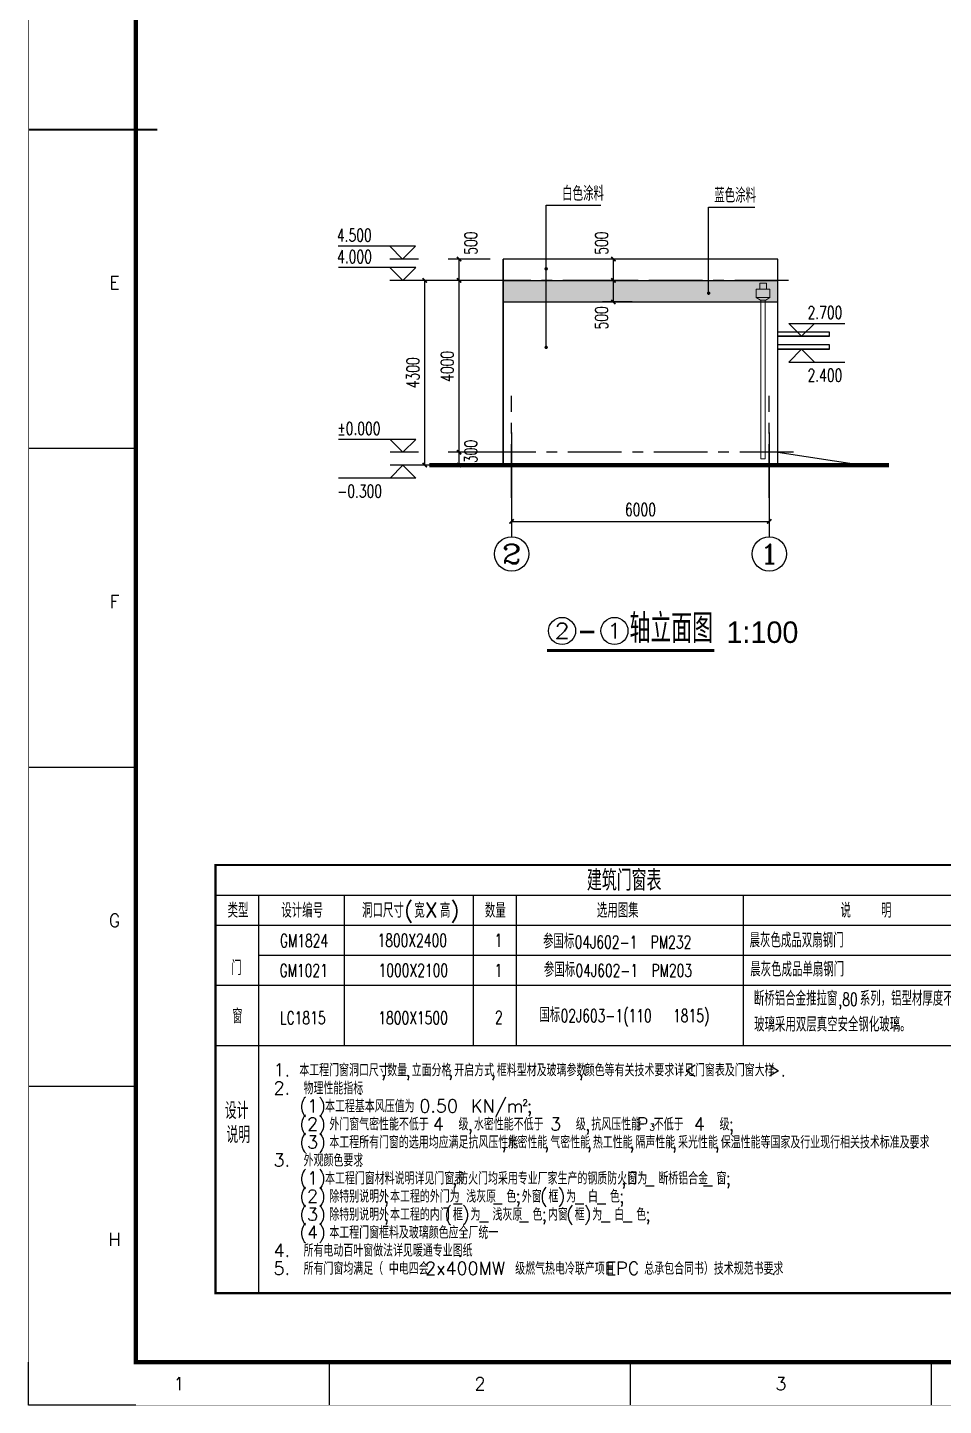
# Model space of a CAD drawing. Header units: millimetres. Extents: x 520869 to 643785, y -152849 to 11200.
# Drawn here: x 537672 to 559003, y -152829 to -120747 of the extents above; entities that cross this region are included whole.
import ezdxf
from ezdxf.enums import TextEntityAlignment as Align

# ---------------------------------------------------------------- set-up
doc = ezdxf.new("R2010")
doc.units = ezdxf.units.MM
doc.header["$LTSCALE"] = 1000
doc.linetypes.add('CENTER', pattern=[2, 1.25, -0.25, 0.25, -0.25])
doc.layers.get('0').update_dxf_attribs({"color": 8})
doc.layers.get('DEFPOINTS').update_dxf_attribs({"color": 8})
for name, color, linetype in [('3T_WOOD', 8, 'Continuous'), ('AXIS', 8, 'Continuous'), ('AXIS_TEXT', 8, 'Continuous'), ('D', 8, 'Continuous'), ('DIM_ELEV', 8, 'Continuous'), ('DIM_LEAD', 8, 'Continuous'), ('DIM_SYMB', 8, 'Continuous'), ('DOTE', 8, 'CENTER'), ('PUB_DIM', 8, 'Continuous'), ('PUB_TAB', 8, 'Continuous'), ('PUB_TEXT', 8, 'Continuous'), ('TEXT', 8, 'Continuous'), ('txt', 8, 'Continuous'), ('WALL', 8, 'Continuous'), ('填充', 8, 'Continuous')]:
    doc.layers.add(name, color=color, linetype=linetype)
doc.layers.add('常规模型', color=8, linetype='Continuous', lineweight=18)
doc.styles.add('_TCH_AXIS', font='COMPLEX', dxfattribs={"bigfont": 'GBCBIG'})
doc.styles.add('_TCH_DIM', font='SIMPLEX', dxfattribs={"bigfont": 'GBCBIG'})
doc.styles.add('_TCH_DIM_T3', font='SIMPLEX', dxfattribs={"width": 0.705882, "bigfont": 'GBCBIG'})
doc.styles.add('_TCH_WDTABLE', font='SIMPLEX', dxfattribs={"bigfont": 'GBCBIG'})
doc.styles.add('HZTXT', font='haiwenrs.shx', dxfattribs={"bigfont": 'haiwenhz.shx'})
doc.styles.get("Standard").update_dxf_attribs({"font": 'txt', "bigfont": 'gbcbig.shx'})
doc.dimstyles.new('_TCH_ARCH&&100', dxfattribs={"dimtxt": 297.5, "dimasz": 100, "dimexe": 250, "dimexo": 300, "dimgap": 126.25, "dimtad": 1, "dimdec": 0, "dimzin": 0, "dimdsep": 46, "dimtxsty": '_TCH_DIM_T3', "dimblk": 'ARCHTICK', "dimcen": 0.09, "dimclrt": 7, "dimazin": 2, "dimtfac": 1, "dimtdec": 0, "dimtix": 1, "dimtmove": 2, "dimatfit": 3, "dimfxl": 0, "dimtolj": 1, "dimtzin": 0, "dimarcsym": 0})

# ---------------------------------------------------------------- blocks, each defined once
blk = doc.blocks.new('GEDI_WK_A1')
at = {"color": 3}
for p, q in [((25, 297), (0, 297)), ((25, 222.75), (0, 222.75)), ((25, 148.5), (0, 148.5)), ((25, 74.25), (0, 74.25)), ((0, 0), (0, 10)), ((70.08, 0), (70.08, 10)), ((140.17, 0), (140.17, 10)), ((210.25, 0), (210.25, 10)), ((25, 0), (0, 0))]:
    blk.add_line(p, q, dxfattribs=at)
for points, const_width in [([(0, 0), (841, 0), (841, 594), (0, 594)], 0.1), ([(25, 10), (831, 10), (831, 584), (25, 584)], 1)]:
    blk.add_lwpolyline(points, close=True, dxfattribs=dict(at, const_width=const_width))
at = {"color": 3, "const_width": 0.5}
blk.add_lwpolyline([(30, 297), (0, 297)], dxfattribs=at)
at = {"color": 3}
for s, p in [('E', (20, 259.88)), ('F', (20, 185.62)), ('G', (20, 111.38)), ('H', (20, 37.12))]:
    blk.add_text(s, height=3, dxfattribs=at).set_placement(p, align=Align.CENTER)
for s, p in [('1', (35.04, 5)), ('2', (105.12, 5)), ('3', (175.21, 5))]:
    blk.add_text(s, height=3, dxfattribs=at).set_placement(p, align=Align.MIDDLE)
blk = doc.blocks.new('A$C2A62706D')
at = {"layer": 'PUB_TAB', "color": 7, "const_width": 25}
blk.add_lwpolyline([(12, 12), (9512, 12), (9512, 4997), (12, 4997)], close=True, dxfattribs=at)
at = {"layer": 'PUB_TAB', "color": 7}
for points in [[(12, 4647), (9512, 4647)], [(512, 4647), (512, 12)], [(1512, 4647), (1512, 2897)], [(3012, 4647), (3012, 2897)], [(3512, 4647), (3512, 2897)], [(6157, 4647), (6157, 2897)], [(12, 4297), (9512, 4297)], [(512, 3947), (9512, 3947)], [(512, 3947), (9512, 3947)], [(512, 3947), (9512, 3947)], [(512, 3947), (9512, 3947)], [(12, 3597), (9512, 3597)], [(512, 3597), (9512, 3597)], [(512, 3597), (9512, 3597)], [(12, 2897), (9512, 2897)], [(12, 2897), (9512, 2897)], [(512, 2897), (9512, 2897)], [(512, 2897), (9512, 2897)], [(512, 2897), (9512, 2897)]]:
    blk.add_lwpolyline(points, dxfattribs=at)
for s, height, p in [('1.', 150, (688, 2537)), ('本工程门窗洞口尺寸', 144.7, (988, 2537)), ('数量', 144.7, (2011, 2537)), ('立面分格', 144.7, (2297, 2537)), ('开启方式', 144.7, (2793, 2537)), ('框料型材及玻璃参数', 144.7, (3289, 2537)), ('颜色等有关技术要求详见', 144.68, (4312, 2537)), ('<', 150, (5471, 2537)), ('门窗表及门窗大样', 144.7, (5596, 2537)), ('>.', 150, (6438, 2537)), ('2.', 150, (688, 2327)), ('物理性能指标', 144.7, (1038, 2327)), (':', 150, (1670, 2327)), (',', 150, (1936, 2537)), (',', 150, (2222, 2537)), (',', 150, (2718, 2537)), (',', 150, (3214, 2537)), (',', 150, (4237, 2537)), ('(1)', 150, (988, 2117)), ('本工程基本风压值为', 144.7, (1288, 2117)), ('0.50', 150, (2386, 2117)), ('KN/m', 150, (2986, 2117)), ('2', 75, (3586, 2192)), (';', 150, (3636, 2117)), ('(2)', 150, (988, 1907)), ('外门窗气密性能不低于', 144.7, (1338, 1907)), ('4', 150, (2542, 1907)), ('级', 145, (2842, 1907)), ('水密性能不低于', 144.7, (3022, 1907)), ('3', 150, (3909, 1907)), ('级', 145, (4209, 1907)), ('抗风压性能', 144.7, (4389, 1907)), ('P', 150, (4916, 1907)), ('3', 75, (5066, 1907)), ('不低于', 144.7, (5116, 1907)), ('4', 150, (5582, 1907)), ('级', 145, (5882, 1907)), (';', 150, (5987, 1907)), ('(3)', 150, (988, 1697)), ('本工程所有门窗的选用均应满足抗风压性能', 144.68, (1338, 1697)), (',', 150, (2947, 1907)), ('水密性能', 144.7, (3414, 1697)), ('气密性能', 144.7, (3911, 1697)), (',', 150, (4314, 1907)), ('热工性能', 144.7, (4407, 1697)), ('隔声性能', 144.7, (4903, 1697)), ('采光性能', 144.7, (5399, 1697)), ('保温性能等国家及行业现行相关技术标准及要求', 144.68, (5896, 1697)), ('3.', 150, (688, 1487)), ('外观颜色要求', 144.7, (1038, 1487)), (',', 150, (3339, 1697)), (',', 150, (3836, 1697)), (',', 150, (4332, 1697)), (',', 150, (4828, 1697)), (',', 150, (5324, 1697)), (',', 150, (5821, 1697)), ('.', 150, (8107, 1697)), ('(1)', 150, (988, 1277)), (':', 150, (1670, 1487)), ('本工程门窗材料说明详见门窗表', 144.68, (1288, 1277)), (',', 150, (2763, 1277)), ('防火门均采用专业厂家生产的钢质防火门', 144.68, (2838, 1277)), (',', 150, (4734, 1277)), ('窗为', 144.7, (4809, 1277)), ('断桥铝合金', 144.7, (5169, 1277)), ('窗', 145, (5846, 1277)), (';', 150, (5951, 1277)), ('(2)', 150, (988, 1067)), ('除特别说明外', 144.7, (1338, 1067)), ('本工程的外门为', 144.7, (2045, 1067)), ('浅灰原', 144.7, (2932, 1067)), ('色', 145, (3398, 1067)), (';', 150, (3504, 1067)), ('外窗', 144.7, (3579, 1067)), ('(', 150, (3789, 1067)), ('框', 145, (3889, 1067)), (')', 150, (3995, 1067)), ('为', 145, (4095, 1067)), ('白', 145, (4350, 1067)), ('色', 145, (4605, 1067)), (';', 150, (4711, 1067)), ('_', 150, (5019, 1277)), ('_', 150, (5696, 1277)), ('(3)', 150, (988, 857)), ('除特别说明外', 144.7, (1338, 857)), (',', 150, (1970, 1067)), ('本工程的内门', 144.7, (2045, 857)), ('(', 150, (2677, 857)), ('框', 145, (2777, 857)), ('_', 150, (2782, 1067)), (')', 150, (2882, 857)), ('为', 145, (2982, 857)), ('浅灰原', 144.7, (3238, 857)), ('_', 150, (3248, 1067)), ('色', 145, (3704, 857)), ('内窗', 144.7, (3884, 857)), ('(', 150, (4095, 857)), ('框', 145, (4195, 857)), ('_', 150, (4200, 1067)), (')', 150, (4300, 857)), ('为', 145, (4400, 857)), ('_', 150, (4455, 1067)), ('白', 145, (4655, 857)), ('色', 145, (4911, 857)), ('(4)', 150, (988, 647)), ('本工程门窗框料及玻璃颜色应全厂统一', 144.68, (1338, 647)), (',', 150, (1970, 857)), ('_', 150, (3088, 857)), ('_', 150, (3554, 857)), (';', 150, (3809, 857)), ('_', 150, (4505, 857)), ('_', 150, (4761, 857)), (';', 150, (5016, 857)), ('.', 150, (3129, 647)), ('4.', 150, (688, 437)), ('所有电动百叶窗做法详见暖通专业图纸', 144.68, (1038, 437)), ('5.', 150, (688, 227)), ('所有门窗均满足（', 144.7, (1038, 227)), ('中电四会', 144.7, (2031, 227)), ('2x400MW', 150, (2452, 227)), ('.', 150, (2829, 437)), ('级燃气热电冷联产项目', 144.7, (3502, 227)), ('EPC', 150, (4555, 227)), ('总承包合同书）技术规范书要求', 144.68, (5005, 227)), ('.', 150, (6480, 227))]:
    blk.add_text(s, height=height).set_placement(p)
for s, height, p in [('建筑门窗表', 241.1, (4337, 4697)), ('类型', 168.8, (153, 4384)), ('设计编号', 168.8, (779, 4384)), ('洞口尺寸', 168.8, (1719, 4384)), ('(', 175, (2210, 4384)), ('宽', 169, (2327, 4384)), ('X', 175, (2450, 4384)), ('高', 169, (2625, 4384)), (')', 175, (2748, 4384)), ('数量', 168.8, (3149, 4384)), ('选用图集', 168.8, (4453, 4384)), ('说', 169, (7290, 4384)), ('明', 169, (7763, 4384)), ('设计', 192.9, (120, 2040)), ('说明', 192.9, (138, 1760))]:
    blk.add_text(s, height=height, dxfattribs=at).set_placement(p)
at = {"layer": 'PUB_TAB', "color": 2, "style": '_TCH_WDTABLE', "width": 0.705882}
for s, p in [('GM1824', (762, 4042)), ('GM1021', (758, 3695)), ('LC1815', (763, 3143))]:
    blk.add_text(s, height=148.8, dxfattribs=at).set_placement(p)
at = {"layer": 'PUB_TAB', "style": '_TCH_WDTABLE', "width": 0.705882}
for s, height, p in [('1800X2400', 148.8, (1898, 4045)), ('1', 149, (3261, 4045)), ('04J602-1', 148.8, (4195, 4025)), ('PM232', 148.8, (5080, 4025)), ('1000X2100', 148.8, (1911, 3697)), ('1', 149, (3261, 3695)), ('04J602-1', 148.8, (4204, 3695)), ('PM203', 148.8, (5089, 3695)), (',80', 148.8, (7265, 3359)), ('1.4mm', 148.8, (8866, 3359)), ('1800X1500', 148.8, (1908, 3143)), ('2', 149, (3266, 3149))]:
    blk.add_text(s, height=height, dxfattribs=at).set_placement(p)
at = {"layer": 'PUB_TAB', "style": '_TCH_WDTABLE'}
for s, height, p in [('参国标', 168.8, (3826, 4025)), ('晨灰色成品双扇钢门', 168.8, (6232, 4037)), ('门', 169, (195, 3715)), ('参国标', 168.8, (3836, 3695)), ('晨灰色成品单扇钢门', 168.8, (6239, 3699)), ('断桥铝合金推拉窗', 168.8, (6282, 3359)), ('系列，铝型材厚度不小于', 168.79, (7515, 3359)), ('，', 169, (9396, 3359)), ('窗', 169, (206, 3153)), ('玻璃采用双层真空安全钢化玻璃。', 168.79, (6284, 3057))]:
    blk.add_text(s, height=height, dxfattribs=at).set_placement(p)
at = {"layer": 'TEXT', "style": '_TCH_DIM'}
blk.add_text('国标', height=168.8, dxfattribs=at).set_placement((3784, 3168))
at = {"layer": 'TEXT', "style": '_TCH_DIM', "width": 0.705882}
for s, height, p in [('02J603-1(110', 148.75, (4030, 3168)), ('1815)', 148.8, (5340, 3168))]:
    blk.add_text(s, height=height, dxfattribs=at).set_placement(p)
blk = doc.blocks.new('_ArchTick')
at = {"color": 0, "linetype": 'ByBlock', "const_width": 0.4}
blk.add_lwpolyline([(-0.5, -0.5), (0.5, 0.5)], dxfattribs=at)
blk = doc.blocks.new('*D43')
at = {"layer": 'DEFPOINTS', "color": 0, "transparency": 16777216}
for p in [(551316, -126636), (552056, -126636), (552056, -127136)]:
    blk.add_point(p, dxfattribs=at)
at = {"layer": 'PUB_DIM', "color": 0, "lineweight": -2, "transparency": 16777216}
for p, q in [((551756, -126636), (551066, -126636)), ((551316, -127136), (551316, -126636)), ((551756, -127136), (551066, -127136))]:
    blk.add_line(p, q, dxfattribs=at)
at = {"layer": 'PUB_DIM', "color": 0, "lineweight": -2, "transparency": 16777216, "xscale": 100, "yscale": 100, "zscale": 100}
for p, rotation in [((551316, -126636), 90), ((551316, -127136), 270)]:
    blk.add_blockref('_ArchTick', p, dxfattribs=dict(at, rotation=rotation))
at = {"layer": 'PUB_DIM', "color": 7, "transparency": 16777216, "insert": (551041, -127506), "char_height": 297.5, "attachment_point": 5, "rotation": 90, "style": '_TCH_DIM_T3'}
blk.add_mtext('\\A1;500', dxfattribs=at)
blk = doc.blocks.new('*D44')
at = {"layer": 'DEFPOINTS', "color": 0, "transparency": 16777216}
for p in [(551316, -126136), (552056, -126136), (552056, -126636)]:
    blk.add_point(p, dxfattribs=at)
at = {"layer": 'PUB_DIM', "color": 0, "lineweight": -2, "transparency": 16777216}
for p, q in [((551756, -126136), (551066, -126136)), ((551316, -126636), (551316, -126136)), ((551756, -126636), (551066, -126636))]:
    blk.add_line(p, q, dxfattribs=at)
at = {"layer": 'PUB_DIM', "color": 0, "lineweight": -2, "transparency": 16777216, "xscale": 100, "yscale": 100, "zscale": 100}
for p, rotation in [((551316, -126136), 90), ((551316, -126636), 270)]:
    blk.add_blockref('_ArchTick', p, dxfattribs=dict(at, rotation=rotation))
at = {"layer": 'PUB_DIM', "color": 7, "transparency": 16777216, "insert": (551041, -125766), "char_height": 297.5, "attachment_point": 5, "rotation": 90, "style": '_TCH_DIM_T3'}
blk.add_mtext('\\A1;500', dxfattribs=at)
blk = doc.blocks.new('*D59')
at = {"layer": 'DEFPOINTS', "color": 0, "transparency": 16777216}
for p in [(546922, -126636), (548356, -126636), (548356, -130936)]:
    blk.add_point(p, dxfattribs=at)
at = {"layer": 'PUB_DIM', "color": 0, "lineweight": -2, "transparency": 16777216}
for p, q in [((548056, -126636), (546672, -126636)), ((546922, -130936), (546922, -126636)), ((548056, -130936), (546672, -130936))]:
    blk.add_line(p, q, dxfattribs=at)
at = {"layer": 'PUB_DIM', "color": 0, "lineweight": -2, "transparency": 16777216, "xscale": 100, "yscale": 100, "zscale": 100}
for p, rotation in [((546922, -126636), 90), ((546922, -130936), 270)]:
    blk.add_blockref('_ArchTick', p, dxfattribs=dict(at, rotation=rotation))
at = {"layer": 'PUB_DIM', "color": 7, "transparency": 16777216, "insert": (546647, -128786), "char_height": 297.5, "attachment_point": 5, "rotation": 90, "style": '_TCH_DIM_T3'}
blk.add_mtext('\\A1;4300', dxfattribs=at)
blk = doc.blocks.new('*D60')
at = {"layer": 'DEFPOINTS', "color": 0, "transparency": 16777216}
for p in [(547722, -126136), (548747, -126136), (548747, -126636)]:
    blk.add_point(p, dxfattribs=at)
at = {"layer": 'PUB_DIM', "color": 0, "lineweight": -2, "transparency": 16777216}
for p, q in [((548447, -126136), (547472, -126136)), ((547722, -126636), (547722, -126136)), ((548447, -126636), (547472, -126636))]:
    blk.add_line(p, q, dxfattribs=at)
at = {"layer": 'PUB_DIM', "color": 0, "lineweight": -2, "transparency": 16777216, "xscale": 100, "yscale": 100, "zscale": 100}
for p, rotation in [((547722, -126136), 90), ((547722, -126636), 270)]:
    blk.add_blockref('_ArchTick', p, dxfattribs=dict(at, rotation=rotation))
at = {"layer": 'PUB_DIM', "color": 7, "transparency": 16777216, "insert": (547997, -125766), "char_height": 297.5, "attachment_point": 5, "rotation": 90, "style": '_TCH_DIM_T3'}
blk.add_mtext('\\A1;500', dxfattribs=at)
blk = doc.blocks.new('*D61')
at = {"layer": 'DEFPOINTS', "color": 0, "transparency": 16777216}
for p in [(547722, -126636), (548747, -126636), (548747, -130636)]:
    blk.add_point(p, dxfattribs=at)
at = {"layer": 'PUB_DIM', "color": 0, "lineweight": -2, "transparency": 16777216}
for p, q in [((548447, -126636), (547472, -126636)), ((547722, -130636), (547722, -126636)), ((548447, -130636), (547472, -130636))]:
    blk.add_line(p, q, dxfattribs=at)
at = {"layer": 'PUB_DIM', "color": 0, "lineweight": -2, "transparency": 16777216, "xscale": 100, "yscale": 100, "zscale": 100}
for p, rotation in [((547722, -126636), 90), ((547722, -130636), 270)]:
    blk.add_blockref('_ArchTick', p, dxfattribs=dict(at, rotation=rotation))
at = {"layer": 'PUB_DIM', "color": 7, "transparency": 16777216, "insert": (547447, -128636), "char_height": 297.5, "attachment_point": 5, "rotation": 90, "style": '_TCH_DIM_T3'}
blk.add_mtext('\\A1;4000', dxfattribs=at)
blk = doc.blocks.new('*D62')
at = {"layer": 'DEFPOINTS', "color": 0, "transparency": 16777216}
for p in [(547722, -130636), (548747, -130636), (548747, -130936)]:
    blk.add_point(p, dxfattribs=at)
at = {"layer": 'PUB_DIM', "color": 0, "lineweight": -2, "transparency": 16777216}
for p, q in [((548447, -130636), (547472, -130636)), ((547722, -130936), (547722, -130636)), ((548447, -130936), (547472, -130936))]:
    blk.add_line(p, q, dxfattribs=at)
at = {"layer": 'PUB_DIM', "color": 0, "lineweight": -2, "transparency": 16777216, "xscale": 100, "yscale": 100, "zscale": 100}
for p, rotation in [((547722, -130636), 90), ((547722, -130936), 270)]:
    blk.add_blockref('_ArchTick', p, dxfattribs=dict(at, rotation=rotation))
at = {"layer": 'PUB_DIM', "color": 7, "transparency": 16777216, "insert": (547997, -130616), "char_height": 297.5, "attachment_point": 5, "rotation": 90, "style": '_TCH_DIM_T3'}
blk.add_mtext('\\A1;300', dxfattribs=at)
blk = doc.blocks.new('*D63')
at = {"layer": 'DEFPOINTS', "color": 0, "transparency": 16777216}
for p in [(548947, -131375), (554947, -131375), (554947, -132245)]:
    blk.add_point(p, dxfattribs=at)
at = {"layer": 'PUB_DIM', "color": 0, "lineweight": -2, "transparency": 16777216}
for p, q in [((548947, -131675), (548947, -132495)), ((554947, -131675), (554947, -132495)), ((548947, -132245), (554947, -132245))]:
    blk.add_line(p, q, dxfattribs=at)
at = {"layer": 'PUB_DIM', "color": 0, "lineweight": -2, "transparency": 16777216, "xscale": 100, "yscale": 100, "zscale": 100, "rotation": 180}
blk.add_blockref('_ArchTick', (548947, -132245), dxfattribs=at)
at = {"layer": 'PUB_DIM', "color": 0, "lineweight": -2, "transparency": 16777216, "xscale": 100, "yscale": 100, "zscale": 100}
blk.add_blockref('_ArchTick', (554947, -132245), dxfattribs=at)
at = {"layer": 'PUB_DIM', "color": 7, "transparency": 16777216, "insert": (551947, -131970), "char_height": 297.5, "attachment_point": 5, "style": '_TCH_DIM_T3'}
blk.add_mtext('\\A1;6000', dxfattribs=at)

msp = doc.modelspace()

# ---------------------------------------------------------------- hatches: boundary and pattern name
at = {"layer": '填充'}
h = msp.add_hatch(dxfattribs=at)
h.set_pattern_fill('松散材料', color=256, scale=30, style=0)
h.set_pattern_definition([(0, (65771.22, 66544.953), (28.125, 56.25), [0, -56.25])])
h.paths.add_polyline_path([(555146.9, -127135.9), (555146.9, -126635.9), (548746.9, -126635.9), (548746.9, -127135.9)])

# ---------------------------------------------------------------- linework, layer by layer
at = {"layer": '3T_WOOD'}
for p, q in [((548746.9, -126635.9), (555146.9, -126635.9)), ((548746.9, -127135.9), (555146.9, -127135.9))]:
    msp.add_line(p, q, dxfattribs=at)
at = {"layer": 'AXIS'}
for p, q in [((548946.9, -130175.9), (548946.9, -132601.9)), ((554946.9, -130175.9), (554946.9, -132601.9))]:
    msp.add_line(p, q, dxfattribs=at)
for centre in [(548946.9, -133001.9), (554946.9, -133001.9)]:
    msp.add_circle(centre, 400, dxfattribs=at)
at = {"layer": 'D'}
msp.add_line((555146.9, -130635.9), (557128.7, -130935.9), dxfattribs=at)
at = {"layer": 'DIM_ELEV'}
for p, q in [((555699.4, -127935.9), (555399.4, -127635.9)), ((555399.4, -127635.9), (556707.5, -127635.9)), ((555699.4, -127935.9), (555999.4, -127635.9)), ((555434, -127935.9), (555999.4, -127935.9)), ((555699.4, -128235.9), (555399.4, -128535.9)), ((555434, -128235.9), (555999.4, -128235.9)), ((555699.4, -128235.9), (555999.4, -128535.9)), ((555399.4, -128535.9), (556707.5, -128535.9))]:
    msp.add_line(p, q, dxfattribs=at)
at = {"layer": 'DIM_LEAD'}
for p, q in [((549750.6, -128193.9), (549750.6, -124885.7)), ((549750.6, -126364.3), (549750.6, -124885.7)), ((549750.6, -128193.9), (549750.6, -124885.7)), ((549750.6, -124885.7), (551024, -124885.7)), ((553534.6, -126932.1), (553534.6, -124926.4)), ((553534.6, -124926.4), (554611.1, -124926.4))]:
    msp.add_line(p, q, dxfattribs=at)
at = {"layer": 'DIM_LEAD', "const_width": 40}
for points in [[(549750.6, -126384.3, 1), (549750.6, -126344.3, 1)], [(553534.6, -126952.1, 1), (553534.6, -126912.1, 1)], [(549750.6, -128213.9, 1), (549750.6, -128173.9, 1)], [(549750.6, -128213.9, 1), (549750.6, -128173.9, 1)]]:
    msp.add_lwpolyline(points, format="xyb", close=True, dxfattribs=at)
at = {"layer": 'DIM_SYMB', "const_width": 70}
msp.add_lwpolyline([(549771.4, -135250.2), (553670.7, -135250.2)], dxfattribs=at)
at = {"layer": 'DOTE'}
for p, q in [((555392.2, -126635.9), (548399.7, -126635.9)), ((548946.9, -131697.2), (548946.9, -129320.8)), ((554946.9, -131697.2), (554946.9, -129320.8)), ((555507.7, -130635.9), (548399.7, -130635.9))]:
    msp.add_line(p, q, dxfattribs=at)
at = {"layer": 'PUB_DIM'}
for p, q in [((546707.5, -125835.9), (544907.5, -125835.9)), ((546407.5, -126135.9), (546107.5, -125835.9)), ((546407.5, -126135.9), (546707.5, -125835.9)), ((546712, -126335.9), (544912, -126335.9)), ((546774, -126135.9), (546107.5, -126135.9)), ((546412, -126635.9), (546112, -126335.9)), ((546412, -126635.9), (546712, -126335.9)), ((546778.5, -126635.9), (546112, -126635.9)), ((546714.5, -130335.9), (544914.5, -130335.9)), ((546414.5, -130635.9), (546114.5, -130335.9)), ((546414.5, -130635.9), (546714.5, -130335.9)), ((546781, -130635.9), (546114.5, -130635.9)), ((546414.5, -130935.9), (546114.5, -131235.9)), ((546781, -130935.9), (546114.5, -130935.9)), ((546414.5, -130935.9), (546714.5, -131235.9)), ((546714.5, -131235.9), (544914.5, -131235.9))]:
    msp.add_line(p, q, dxfattribs=at)
at = {"layer": 'PUB_TEXT'}
for centre in [(550121.4, -134795.2), (551341.4, -134795.2)]:
    msp.add_circle(centre, 315, dxfattribs=at)
at = {"layer": 'txt'}
for p, q in [((556346.9, -127835.9), (555146.9, -127835.9)), ((555146.9, -127935.9), (556346.9, -127935.9)), ((556346.9, -127935.9), (556346.9, -127835.9)), ((556346.9, -128135.9), (555146.9, -128135.9)), ((555146.9, -128235.9), (556346.9, -128235.9)), ((556346.9, -128235.9), (556346.9, -128135.9))]:
    msp.add_line(p, q, dxfattribs=at)
at = {"layer": 'WALL'}
for p, q in [((548746.9, -130965.9), (548746.9, -126135.9)), ((555146.9, -126135.9), (548746.9, -126135.9)), ((548746.9, -126135.9), (548746.9, -130965.9)), ((555146.9, -130935.9), (555146.9, -126135.9)), ((556346.9, -127935.9), (555146.9, -127935.9)), ((556346.9, -127835.9), (556046.9, -127835.9)), ((556346.9, -127935.9), (556346.9, -127835.9)), ((556346.9, -128235.9), (555146.9, -128235.9)), ((556346.9, -128135.9), (556046.9, -128135.9)), ((556346.9, -128235.9), (556346.9, -128135.9)), ((554946.9, -130635.9), (554946.9, -130935.9))]:
    msp.add_line(p, q, dxfattribs=at)
at = {"layer": 'WALL', "const_width": 100}
msp.add_lwpolyline([(557738.5, -130935.9), (547027.2, -130935.9)], dxfattribs=at)
at = {"layer": '常规模型'}
for p, q in [((554878.4, -126695.9), (554728.4, -126695.9)), ((554728.4, -126712), (554728.4, -126695.9)), ((554728.4, -126755.9), (554728.4, -126712)), ((554878.4, -126695.9), (554878.4, -126712)), ((554878.4, -126712), (554878.4, -126755.9)), ((554643.4, -126835.9), (554963.4, -126835.9)), ((554643.4, -127035.9), (554643.4, -126835.9)), ((554963.4, -127035.9), (554643.4, -127035.9)), ((554643.4, -127035.9), (554743.4, -127095.9)), ((554728.4, -126784.8), (554728.4, -126755.9)), ((554728.4, -126815.9), (554728.4, -126784.8)), ((554728.4, -126835.9), (554728.4, -126815.9)), ((554963.4, -127035.9), (554863.4, -127095.9)), ((554878.4, -126755.9), (554878.4, -126784.8)), ((554878.4, -126784.8), (554878.4, -126815.9)), ((554878.4, -126815.9), (554878.4, -126835.9)), ((554963.4, -127035.9), (554963.4, -126835.9)), ((554863.4, -127095.9), (554743.4, -127095.9)), ((554753.4, -127095.9), (554753.4, -127195.9)), ((554753.4, -127195.9), (554753.4, -127495.9)), ((554853.4, -127195.9), (554853.4, -127095.9)), ((554853.4, -127495.9), (554853.4, -127195.9)), ((554753.4, -127495.9), (554753.4, -130792.4)), ((554853.4, -130792.4), (554853.4, -127495.9)), ((554753.4, -130792.4), (554853.4, -130792.4))]:
    msp.add_line(p, q, dxfattribs=at)

# ---------------------------------------------------------------- block references
at = {"xscale": 100, "yscale": 100, "zscale": 100}
msp.add_blockref('GEDI_WK_A1', (537697.3, -152824.2), dxfattribs=at)
at = {"layer": 'D', "xscale": 2, "yscale": 2, "zscale": 2}
msp.add_blockref('A$C2A62706D', (542025.2, -150239.8), dxfattribs=at)

# ---------------------------------------------------------------- texts
at = {"layer": 'AXIS_TEXT', "style": '_TCH_AXIS'}
for s, width, p, p2 in [('2', 1.5, (548720.6, -133228.2), (549173.2, -133228.2)), ('1', 2.333333, (554720.6, -133228.2), (555173.2, -133228.2))]:
    msp.add_text(s, height=452.5, dxfattribs=dict(at, width=width)).set_placement(p, p2, align=Align.FIT)
at = {"layer": 'PUB_TEXT'}
for s, height, style, p in [('白色涂料', 337.59, '_TCH_DIM', (550122.9, -124780.7)), ('蓝色涂料', 337.59, '_TCH_DIM', (553665.4, -124821.4)), ('轴立面图', 675.18, '_TCH_DIM', (551691.4, -135075.2)), ('1:100', 500, 'HZTXT', (553950.7, -135075.2))]:
    msp.add_text(s, height=height, dxfattribs=dict(at, style=style)).set_placement(p)
at = {"layer": 'PUB_TEXT', "style": '_TCH_DIM', "width": 0.705882}
for s, height, p in [('4.500', 297.5, (544877.5, -125730.9)), ('4.000', 297.5, (544882, -126230.9)), ('2.700', 297.5, (555837.5, -127530.9)), ('2.400', 297.5, (555837.5, -128990.9)), ('%%p0.000', 297.5, (544884.5, -130230.9)), ('-0.300', 297.5, (544884.5, -131690.9)), ('-', 595, (550471.4, -135075.2))]:
    msp.add_text(s, height=height, dxfattribs=at).set_placement(p)
at = {"layer": 'PUB_TEXT', "style": '_TCH_DIM'}
for s, width, p, p2 in [('2', 1.5, (549943.2, -134973.4), (550299.5, -134973.4)), ('1', 4.2, (551163.2, -134973.4), (551519.5, -134973.4))]:
    msp.add_text(s, height=356.4, dxfattribs=dict(at, width=width)).set_placement(p, p2, align=Align.FIT)

# ---------------------------------------------------------------- dimensions: what is measured, and where the dimension line sits
at = {"layer": 'PUB_DIM'}
for base, p1, p2, text, picture, middle in [((547722, -126135.9), (548746.9, -126635.9), (548746.9, -126135.9), '500', '*D60', (547997, -125765.9)), ((551316.2, -126135.9), (552055.9, -126635.9), (552055.9, -126135.9), '500', '*D44', (551041.2, -125765.9)), ((551316.2, -126635.9), (552055.9, -127135.9), (552055.9, -126635.9), '500', '*D43', (551041.2, -127505.9)), ((547722, -130635.9), (548746.9, -130935.9), (548746.9, -130635.9), '300', '*D62', (547997, -130615.5))]:
    dim = msp.add_linear_dim(base=base, p1=p1, p2=p2, angle=90, text=text, dimstyle='_TCH_ARCH&&100', dxfattribs=at)
    dim.commit()
    dim.dimension.update_dxf_attribs({"geometry": picture, "text_midpoint": middle, "dimtype": 129})
for p1, p2, distance, text, picture, middle in [((548355.9, -130935.9), (548355.9, -126635.9), 1433.9, '4300', '*D59', (546647, -128785.9)), ((548746.9, -130635.9), (548746.9, -126635.9), 1024.9, '4000', '*D61', (547447, -128635.9)), ((548946.9, -131375.3), (554946.9, -131375.3), -870, '6000', '*D63', (551946.9, -131970.3))]:
    dim = msp.add_aligned_dim(p1=p1, p2=p2, distance=distance, text=text, dimstyle='_TCH_ARCH&&100', dxfattribs=at)
    dim.commit()
    dim.dimension.update_dxf_attribs({"geometry": picture, "text_midpoint": middle})

doc.saveas('drawing.dxf')
